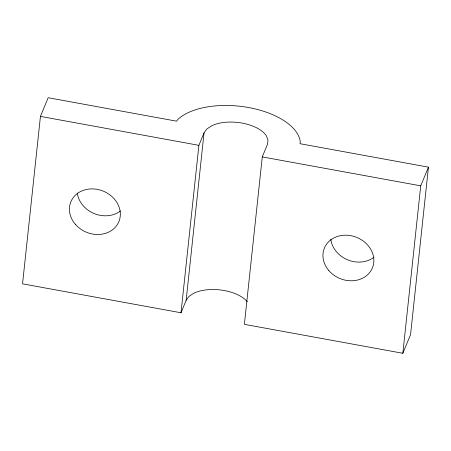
<?xml version="1.0" encoding="UTF-8"?>
<svg xmlns="http://www.w3.org/2000/svg" width="451" height="451" viewBox="0 0 451 451"><rect width="100%" height="100%" fill="white"/><g stroke="black" fill="none" stroke-linecap="round" stroke-linejoin="round"><path stroke-width="0.68" d="M181.003 312.774L198.897 145.329L204.044 132.876L206.789 129.048L211.508 125.868A32.472 16.337 6.1 0 1 266.394 135.892L268.012 140.227L267.426 144.45L262.279 156.903L244.38 324.348L402.833 353.28L410.557 334.603L428.45 167.158L300.022 143.706L300.287 141.789A64.95 32.669 6.1 0 0 248.602 107.535A64.95 32.669 6.1 0 0 177.846 119.43L176.595 121.172L48.167 97.72L40.443 116.397L22.55 283.842L181.003 312.774L186.15 300.321L188.896 296.493L193.614 293.319A32.472 16.337 6.1 0 1 247.351 301.753M186.15 300.321L204.044 132.876M402.833 353.28L420.727 185.835L428.45 167.158M40.443 116.397L198.897 145.329M262.279 156.903L420.727 185.835M120.485 210.916A25.978 22.212 22.5 0 1 94.084 213.532A25.978 22.212 22.5 0 1 77.29 193.005M374.003 257.211A25.978 22.212 22.5 0 1 347.603 259.821A25.978 22.212 22.5 0 1 330.814 239.295M328.785 270.499A25.978 22.212 22.5 0 0 372.272 268.232A25.978 22.212 22.5 0 0 344.141 235.219A25.978 22.212 22.5 0 0 328.785 270.499M75.266 224.203A25.978 22.212 22.5 0 0 118.748 221.943A25.978 22.212 22.5 0 0 90.623 188.93A25.978 22.212 22.5 0 0 75.266 224.203"/></g></svg>
